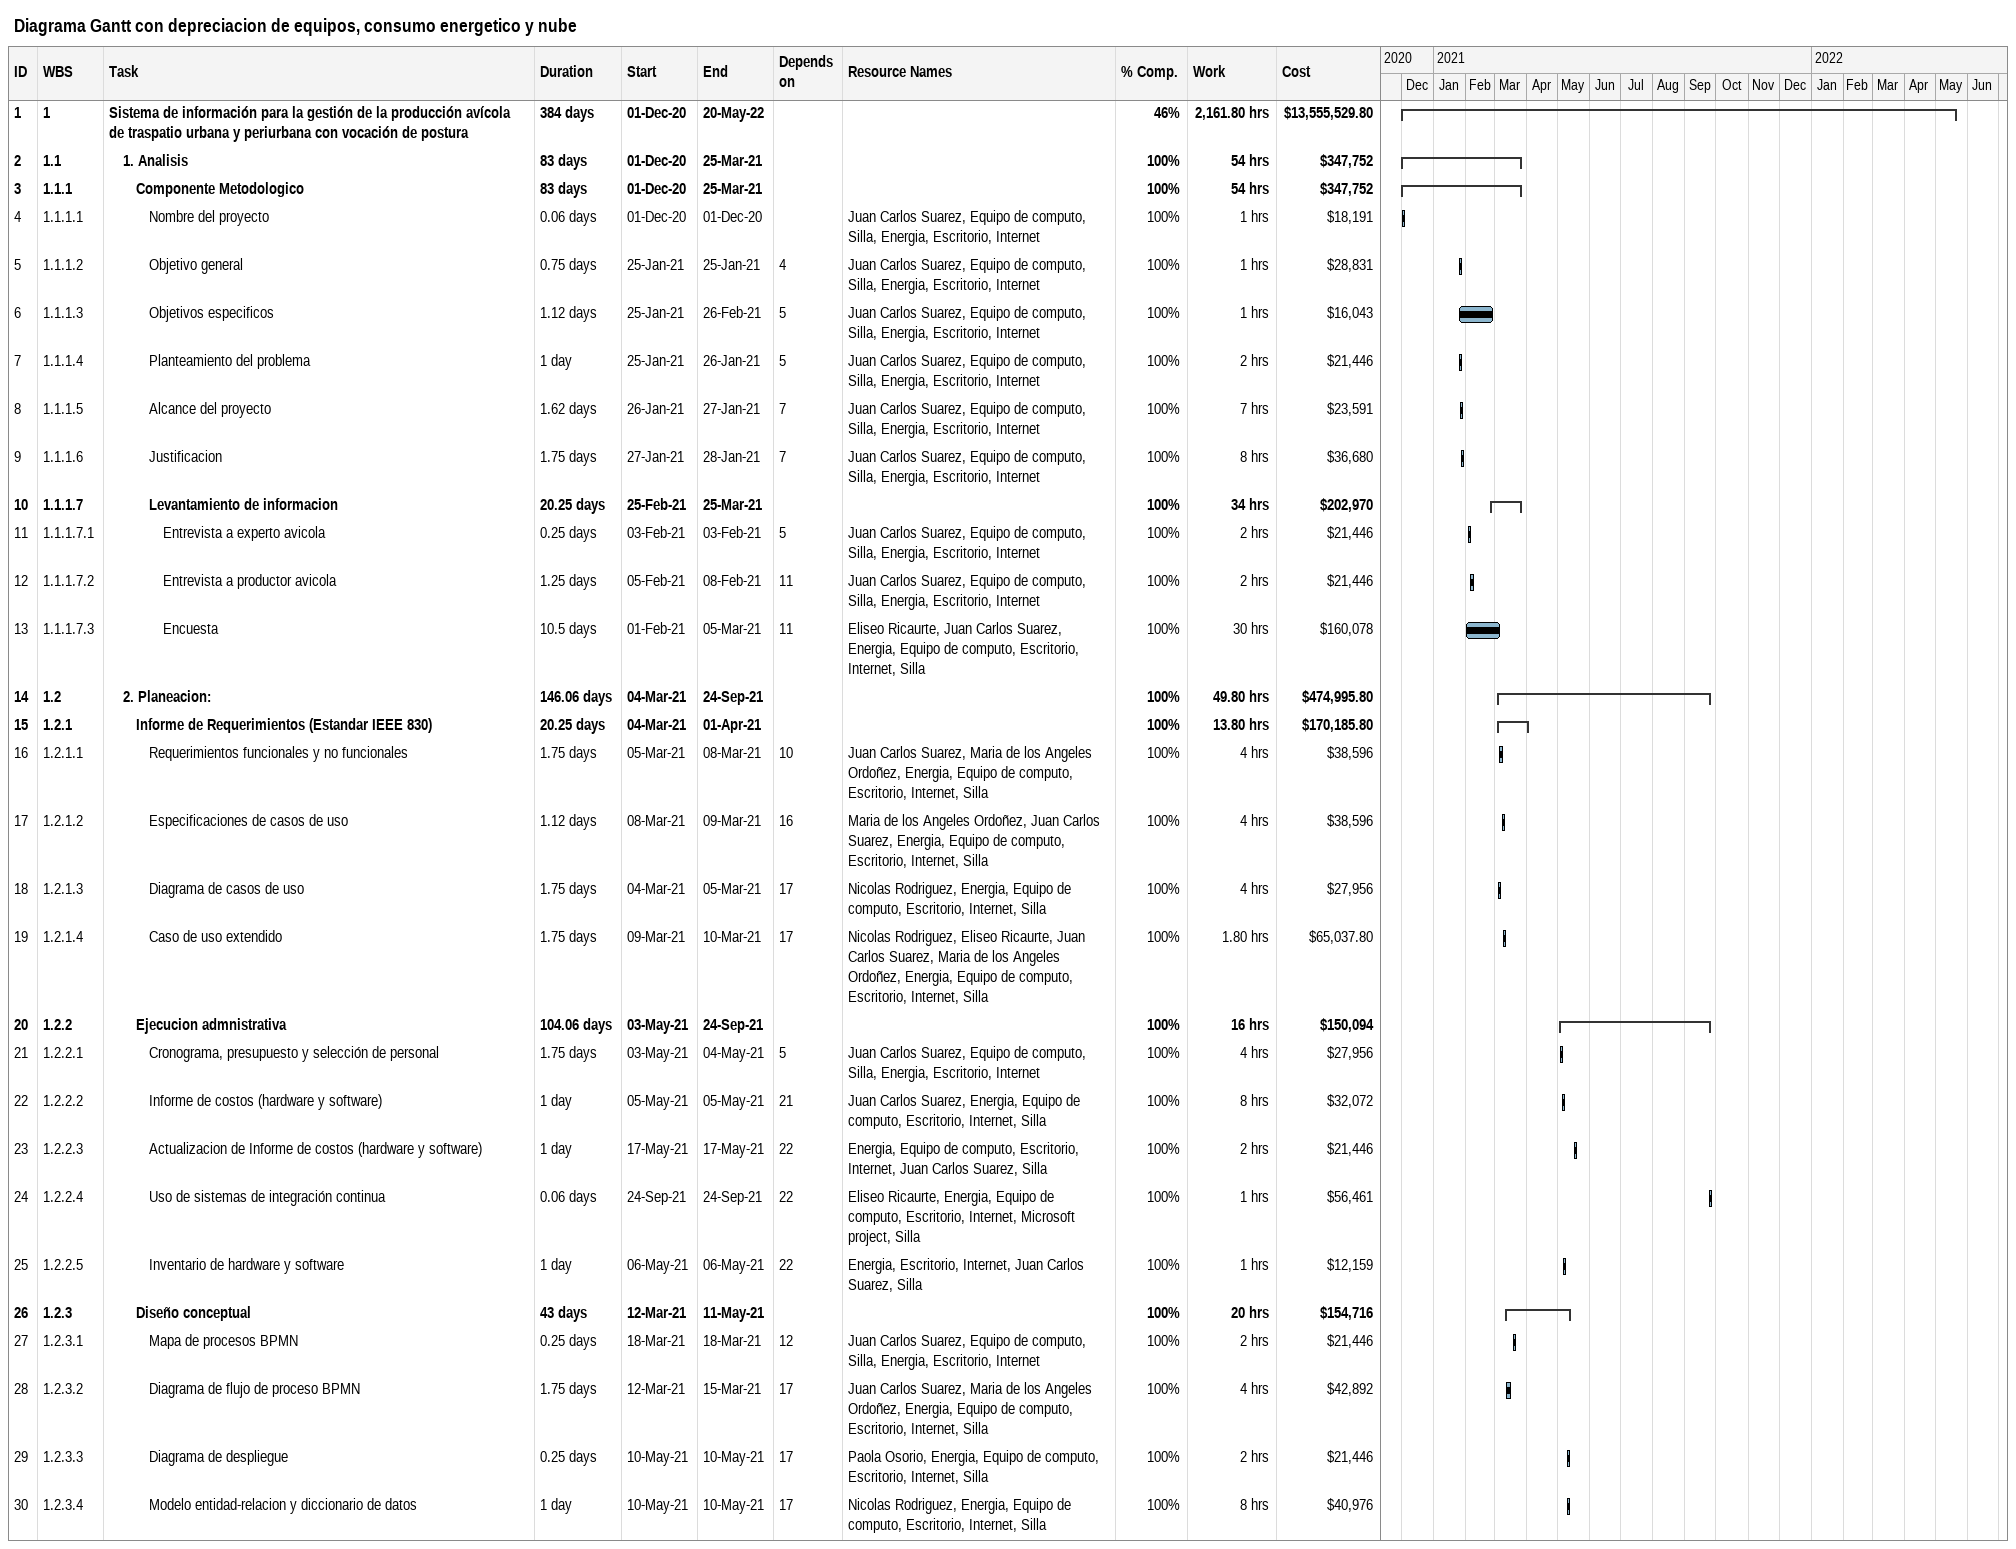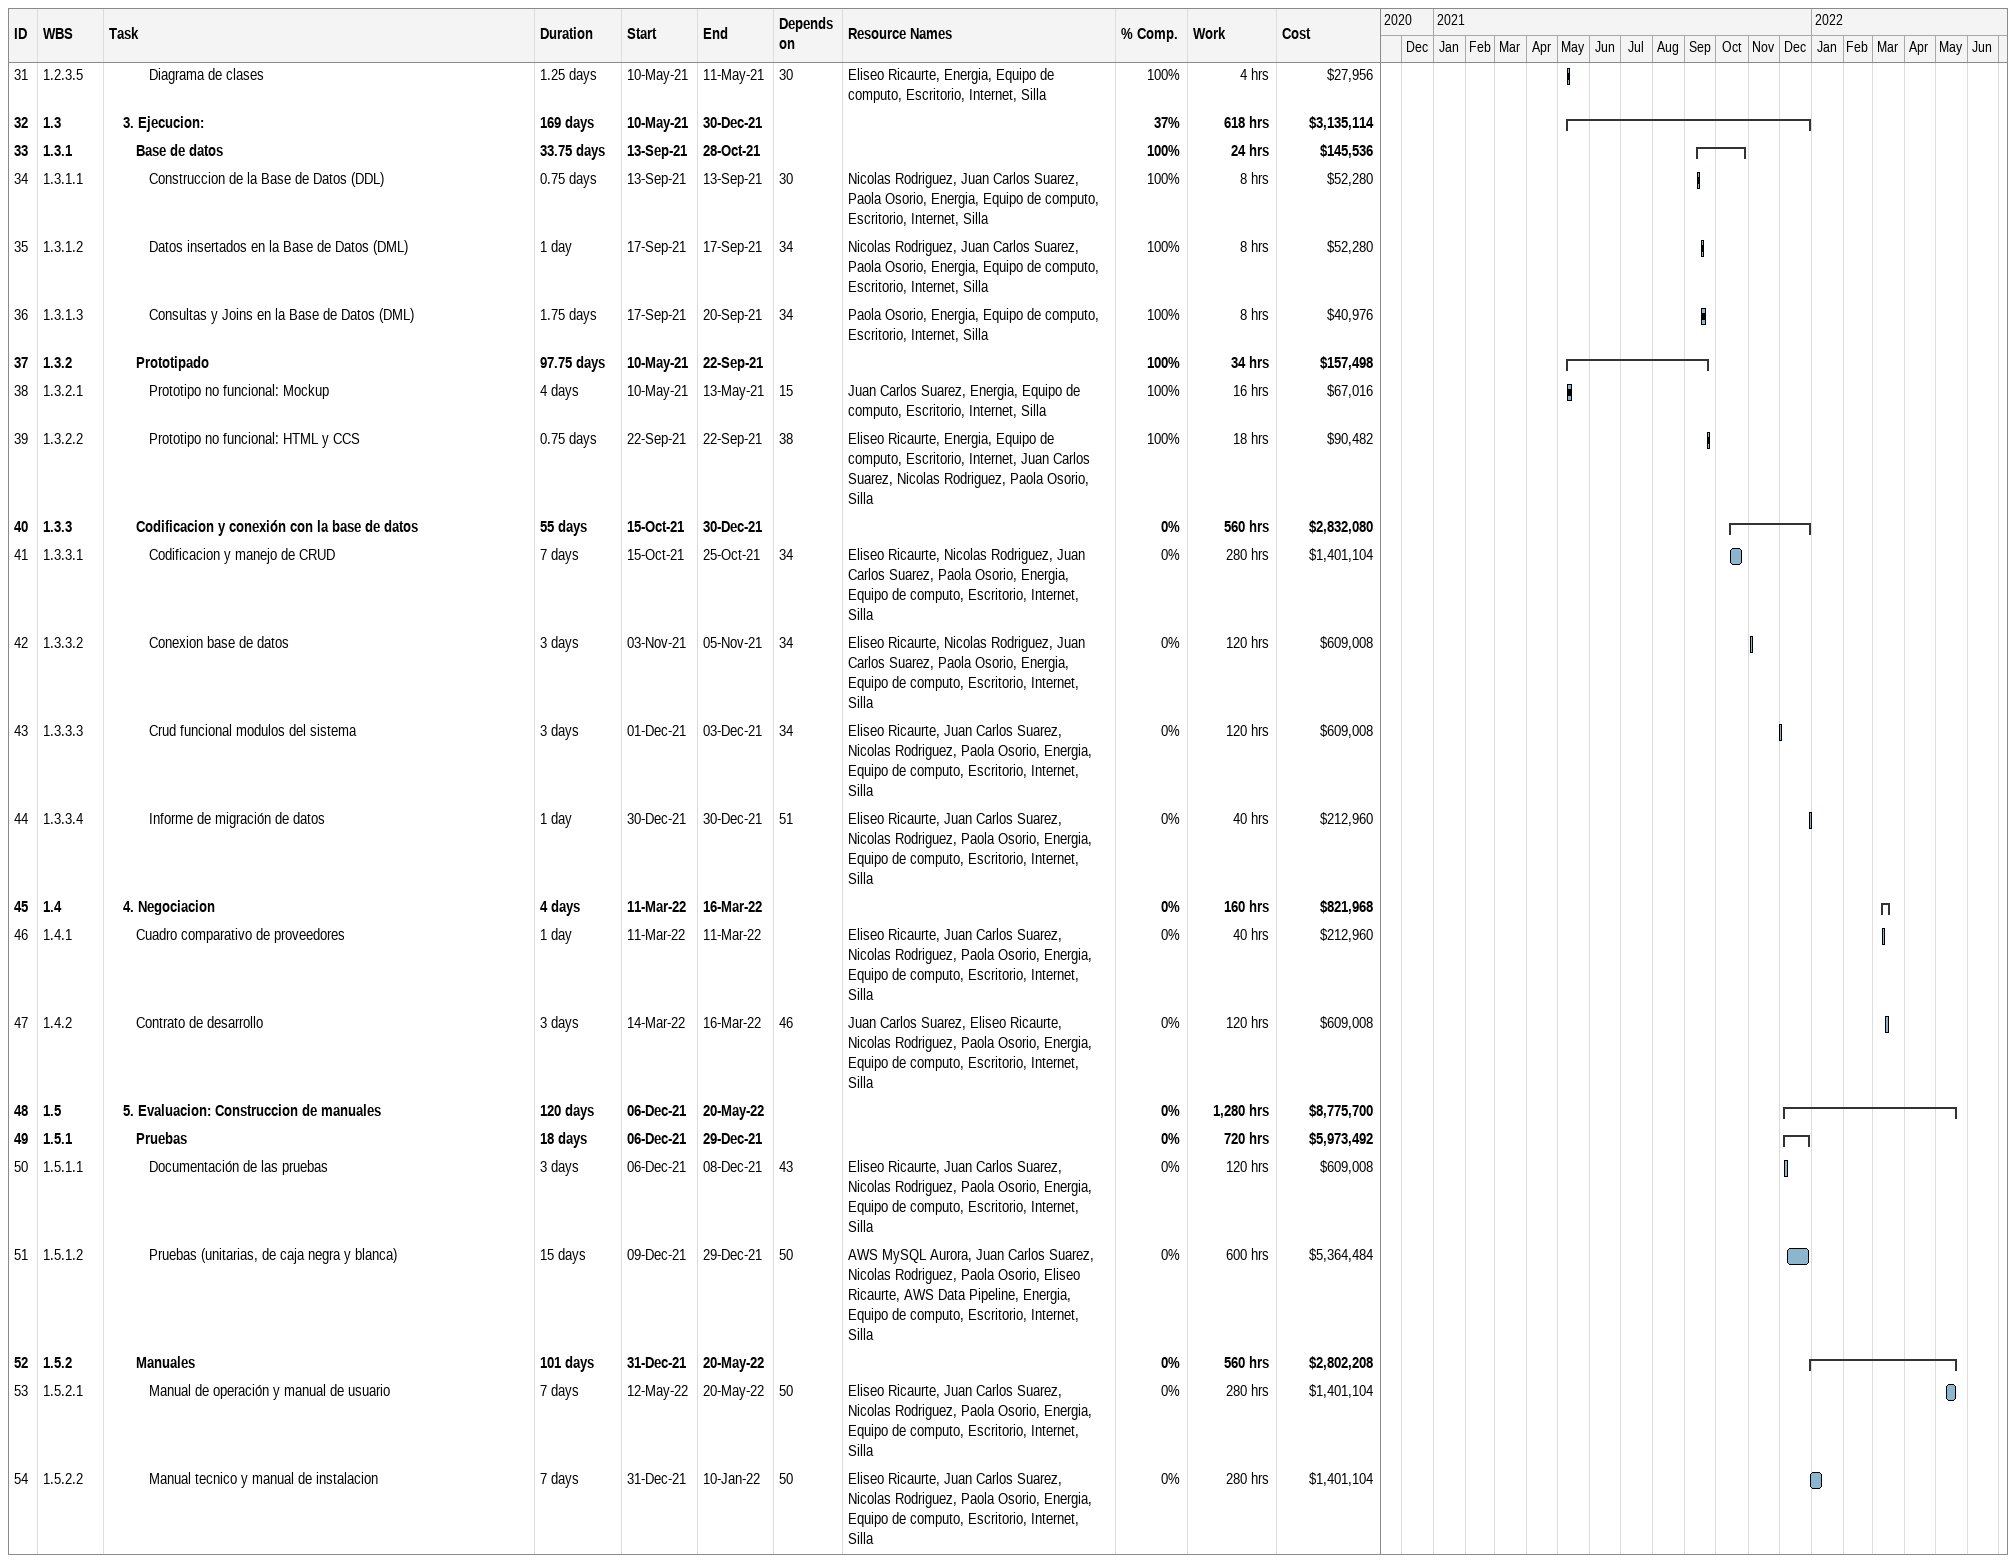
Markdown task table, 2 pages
Diagrama Gantt con depreciacion de equipos, consumo energetico y nube

| ID | WBS | Task | Duration | Start | Finish | Predecessors | Resources | % complete | Work (h) | Cost ($) |
|---|---|---|---|---|---|---|---|---|---|---|
| 1 | 1 | **Sistema de información para la gestión de la producción avícola de traspatio urbana y periurbana con vocación de postura** | 384d | 2020-12-01 | 2022-05-20 |  |  | 46 | 2161.80 | 13555529.80 |
| 2 | 1.1 | **1. Analisis** | 83d | 2020-12-01 | 2021-03-25 |  |  | 100 | 54 | 347752 |
| 3 | 1.1.1 | **Componente Metodologico** | 83d | 2020-12-01 | 2021-03-25 |  |  | 100 | 54 | 347752 |
| 4 | 1.1.1.1 | Nombre del proyecto | 0.06d | 2020-12-01 | 2020-12-01 |  | Juan Carlos Suarez, Equipo de computo, Silla, Energia, Escritorio, Internet | 100 | 1 | 18191 |
| 5 | 1.1.1.2 | Objetivo general | 0.75d | 2021-01-25 | 2021-01-25 | 4 | Juan Carlos Suarez, Equipo de computo, Silla, Energia, Escritorio, Internet | 100 | 1 | 28831 |
| 6 | 1.1.1.3 | Objetivos especificos | 1.12d | 2021-01-25 | 2021-02-26 | 5 | Juan Carlos Suarez, Equipo de computo, Silla, Energia, Escritorio, Internet | 100 | 1 | 16043 |
| 7 | 1.1.1.4 | Planteamiento del problema | 1d | 2021-01-25 | 2021-01-26 | 5 | Juan Carlos Suarez, Equipo de computo, Silla, Energia, Escritorio, Internet | 100 | 2 | 21446 |
| 8 | 1.1.1.5 | Alcance del proyecto | 1.62d | 2021-01-26 | 2021-01-27 | 7 | Juan Carlos Suarez, Equipo de computo, Silla, Energia, Escritorio, Internet | 100 | 7 | 23591 |
| 9 | 1.1.1.6 | Justificacion | 1.75d | 2021-01-27 | 2021-01-28 | 7 | Juan Carlos Suarez, Equipo de computo, Silla, Energia, Escritorio, Internet | 100 | 8 | 36680 |
| 10 | 1.1.1.7 | **Levantamiento de informacion** | 20.25d | 2021-02-25 | 2021-03-25 |  |  | 100 | 34 | 202970 |
| 11 | 1.1.1.7.1 | Entrevista a experto avicola | 0.25d | 2021-02-03 | 2021-02-03 | 5 | Juan Carlos Suarez, Equipo de computo, Silla, Energia, Escritorio, Internet | 100 | 2 | 21446 |
| 12 | 1.1.1.7.2 | Entrevista a productor avicola | 1.25d | 2021-02-05 | 2021-02-08 | 11 | Juan Carlos Suarez, Equipo de computo, Silla, Energia, Escritorio, Internet | 100 | 2 | 21446 |
| 13 | 1.1.1.7.3 | Encuesta | 10.5d | 2021-02-01 | 2021-03-05 | 11 | Eliseo Ricaurte, Juan Carlos Suarez, Energia, Equipo de computo, Escritorio, Internet, Silla | 100 | 30 | 160078 |
| 14 | 1.2 | **2. Planeacion:** | 146.06d | 2021-03-04 | 2021-09-24 |  |  | 100 | 49.80 | 474995.80 |
| 15 | 1.2.1 | **Informe de Requerimientos (Estandar IEEE 830)** | 20.25d | 2021-03-04 | 2021-04-01 |  |  | 100 | 13.80 | 170185.80 |
| 16 | 1.2.1.1 | Requerimientos funcionales y no funcionales | 1.75d | 2021-03-05 | 2021-03-08 | 10 | Juan Carlos Suarez, Maria de los Angeles Ordoñez, Energia, Equipo de computo, Escritorio, Internet, Silla | 100 | 4 | 38596 |
| 17 | 1.2.1.2 | Especificaciones de casos de uso | 1.12d | 2021-03-08 | 2021-03-09 | 16 | Maria de los Angeles Ordoñez, Juan Carlos Suarez, Energia, Equipo de computo, Escritorio, Internet, Silla | 100 | 4 | 38596 |
| 18 | 1.2.1.3 | Diagrama de casos de uso | 1.75d | 2021-03-04 | 2021-03-05 | 17 | Nicolas Rodriguez, Energia, Equipo de computo, Escritorio, Internet, Silla | 100 | 4 | 27956 |
| 19 | 1.2.1.4 | Caso de uso extendido | 1.75d | 2021-03-09 | 2021-03-10 | 17 | Nicolas Rodriguez, Eliseo Ricaurte, Juan Carlos Suarez, Maria de los Angeles Ordoñez, Energia, Equipo de computo, Escritorio, Internet, Silla | 100 | 1.80 | 65037.80 |
| 20 | 1.2.2 | **Ejecucion admnistrativa** | 104.06d | 2021-05-03 | 2021-09-24 |  |  | 100 | 16 | 150094 |
| 21 | 1.2.2.1 | Cronograma, presupuesto y selección de personal | 1.75d | 2021-05-03 | 2021-05-04 | 5 | Juan Carlos Suarez, Equipo de computo, Silla, Energia, Escritorio, Internet | 100 | 4 | 27956 |
| 22 | 1.2.2.2 | Informe de costos (hardware y software) | 1d | 2021-05-05 | 2021-05-05 | 21 | Juan Carlos Suarez, Energia, Equipo de computo, Escritorio, Internet, Silla | 100 | 8 | 32072 |
| 23 | 1.2.2.3 | Actualizacion de Informe de costos (hardware y software) | 1d | 2021-05-17 | 2021-05-17 | 22 | Energia, Equipo de computo, Escritorio, Internet, Juan Carlos Suarez, Silla | 100 | 2 | 21446 |
| 24 | 1.2.2.4 | Uso de sistemas de integración continua | 0.06d | 2021-09-24 | 2021-09-24 | 22 | Eliseo Ricaurte, Energia, Equipo de computo, Escritorio, Internet, Microsoft project, Silla | 100 | 1 | 56461 |
| 25 | 1.2.2.5 | Inventario de hardware y software | 1d | 2021-05-06 | 2021-05-06 | 22 | Energia, Escritorio, Internet, Juan Carlos Suarez, Silla | 100 | 1 | 12159 |
| 26 | 1.2.3 | **Diseño conceptual** | 43d | 2021-03-12 | 2021-05-11 |  |  | 100 | 20 | 154716 |
| 27 | 1.2.3.1 | Mapa de procesos BPMN | 0.25d | 2021-03-18 | 2021-03-18 | 12 | Juan Carlos Suarez, Equipo de computo, Silla, Energia, Escritorio, Internet | 100 | 2 | 21446 |
| 28 | 1.2.3.2 | Diagrama de flujo de proceso BPMN | 1.75d | 2021-03-12 | 2021-03-15 | 17 | Juan Carlos Suarez, Maria de los Angeles Ordoñez, Energia, Equipo de computo, Escritorio, Internet, Silla | 100 | 4 | 42892 |
| 29 | 1.2.3.3 | Diagrama de despliegue | 0.25d | 2021-05-10 | 2021-05-10 | 17 | Paola Osorio, Energia, Equipo de computo, Escritorio, Internet, Silla | 100 | 2 | 21446 |
| 30 | 1.2.3.4 | Modelo entidad-relacion y diccionario de datos | 1d | 2021-05-10 | 2021-05-10 | 17 | Nicolas Rodriguez, Energia, Equipo de computo, Escritorio, Internet, Silla | 100 | 8 | 40976 |
| 31 | 1.2.3.5 | Diagrama de clases | 1.25d | 2021-05-10 | 2021-05-11 | 30 | Eliseo Ricaurte, Energia, Equipo de computo, Escritorio, Internet, Silla | 100 | 4 | 27956 |
| 32 | 1.3 | **3. Ejecucion:** | 169d | 2021-05-10 | 2021-12-30 |  |  | 37 | 618 | 3135114 |
| 33 | 1.3.1 | **Base de datos** | 33.75d | 2021-09-13 | 2021-10-28 |  |  | 100 | 24 | 145536 |
| 34 | 1.3.1.1 | Construccion de la Base de Datos (DDL) | 0.75d | 2021-09-13 | 2021-09-13 | 30 | Nicolas Rodriguez, Juan Carlos Suarez, Paola Osorio, Energia, Equipo de computo, Escritorio, Internet, Silla | 100 | 8 | 52280 |
| 35 | 1.3.1.2 | Datos insertados en la Base de Datos (DML) | 1d | 2021-09-17 | 2021-09-17 | 34 | Nicolas Rodriguez, Juan Carlos Suarez, Paola Osorio, Energia, Equipo de computo, Escritorio, Internet, Silla | 100 | 8 | 52280 |
| 36 | 1.3.1.3 | Consultas y Joins en la Base de Datos (DML) | 1.75d | 2021-09-17 | 2021-09-20 | 34 | Paola Osorio, Energia, Equipo de computo, Escritorio, Internet, Silla | 100 | 8 | 40976 |
| 37 | 1.3.2 | **Prototipado** | 97.75d | 2021-05-10 | 2021-09-22 |  |  | 100 | 34 | 157498 |
| 38 | 1.3.2.1 | Prototipo no funcional: Mockup | 4d | 2021-05-10 | 2021-05-13 | 15 | Juan Carlos Suarez, Energia, Equipo de computo, Escritorio, Internet, Silla | 100 | 16 | 67016 |
| 39 | 1.3.2.2 | Prototipo no funcional: HTML y CCS | 0.75d | 2021-09-22 | 2021-09-22 | 38 | Eliseo Ricaurte, Energia, Equipo de computo, Escritorio, Internet, Juan Carlos Suarez, Nicolas Rodriguez, Paola Osorio, Silla | 100 | 18 | 90482 |
| 40 | 1.3.3 | **Codificacion y conexión con la base de datos** | 55d | 2021-10-15 | 2021-12-30 |  |  | 0 | 560 | 2832080 |
| 41 | 1.3.3.1 | Codificacion y manejo de CRUD | 7d | 2021-10-15 | 2021-10-25 | 34 | Eliseo Ricaurte, Nicolas Rodriguez, Juan Carlos Suarez, Paola Osorio, Energia, Equipo de computo, Escritorio, Internet, Silla | 0 | 280 | 1401104 |
| 42 | 1.3.3.2 | Conexion base de datos | 3d | 2021-11-03 | 2021-11-05 | 34 | Eliseo Ricaurte, Nicolas Rodriguez, Juan Carlos Suarez, Paola Osorio, Energia, Equipo de computo, Escritorio, Internet, Silla | 0 | 120 | 609008 |
| 43 | 1.3.3.3 | Crud funcional modulos del sistema | 3d | 2021-12-01 | 2021-12-03 | 34 | Eliseo Ricaurte, Juan Carlos Suarez, Nicolas Rodriguez, Paola Osorio, Energia, Equipo de computo, Escritorio, Internet, Silla | 0 | 120 | 609008 |
| 44 | 1.3.3.4 | Informe de migración de datos | 1d | 2021-12-30 | 2021-12-30 | 51 | Eliseo Ricaurte, Juan Carlos Suarez, Nicolas Rodriguez, Paola Osorio, Energia, Equipo de computo, Escritorio, Internet, Silla | 0 | 40 | 212960 |
| 45 | 1.4 | **4. Negociacion** | 4d | 2022-03-11 | 2022-03-16 |  |  | 0 | 160 | 821968 |
| 46 | 1.4.1 | Cuadro comparativo de proveedores | 1d | 2022-03-11 | 2022-03-11 |  | Eliseo Ricaurte, Juan Carlos Suarez, Nicolas Rodriguez, Paola Osorio, Energia, Equipo de computo, Escritorio, Internet, Silla | 0 | 40 | 212960 |
| 47 | 1.4.2 | Contrato de desarrollo | 3d | 2022-03-14 | 2022-03-16 | 46 | Juan Carlos Suarez, Eliseo Ricaurte, Nicolas Rodriguez, Paola Osorio, Energia, Equipo de computo, Escritorio, Internet, Silla | 0 | 120 | 609008 |
| 48 | 1.5 | **5. Evaluacion: Construccion de manuales** | 120d | 2021-12-06 | 2022-05-20 |  |  | 0 | 1280 | 8775700 |
| 49 | 1.5.1 | **Pruebas** | 18d | 2021-12-06 | 2021-12-29 |  |  | 0 | 720 | 5973492 |
| 50 | 1.5.1.1 | Documentación de las pruebas | 3d | 2021-12-06 | 2021-12-08 | 43 | Eliseo Ricaurte, Juan Carlos Suarez, Nicolas Rodriguez, Paola Osorio, Energia, Equipo de computo, Escritorio, Internet, Silla | 0 | 120 | 609008 |
| 51 | 1.5.1.2 | Pruebas (unitarias, de caja negra y blanca) | 15d | 2021-12-09 | 2021-12-29 | 50 | AWS MySQL Aurora, Juan Carlos Suarez, Nicolas Rodriguez, Paola Osorio, Eliseo Ricaurte, AWS Data Pipeline, Energia, Equipo de computo, Escritorio, Internet, Silla | 0 | 600 | 5364484 |
| 52 | 1.5.2 | **Manuales** | 101d | 2021-12-31 | 2022-05-20 |  |  | 0 | 560 | 2802208 |
| 53 | 1.5.2.1 | Manual de operación y manual de usuario | 7d | 2022-05-12 | 2022-05-20 | 50 | Eliseo Ricaurte, Juan Carlos Suarez, Nicolas Rodriguez, Paola Osorio, Energia, Equipo de computo, Escritorio, Internet, Silla | 0 | 280 | 1401104 |
| 54 | 1.5.2.2 | Manual tecnico y manual de instalacion | 7d | 2021-12-31 | 2022-01-10 | 50 | Eliseo Ricaurte, Juan Carlos Suarez, Nicolas Rodriguez, Paola Osorio, Energia, Equipo de computo, Escritorio, Internet, Silla | 0 | 280 | 1401104 |
